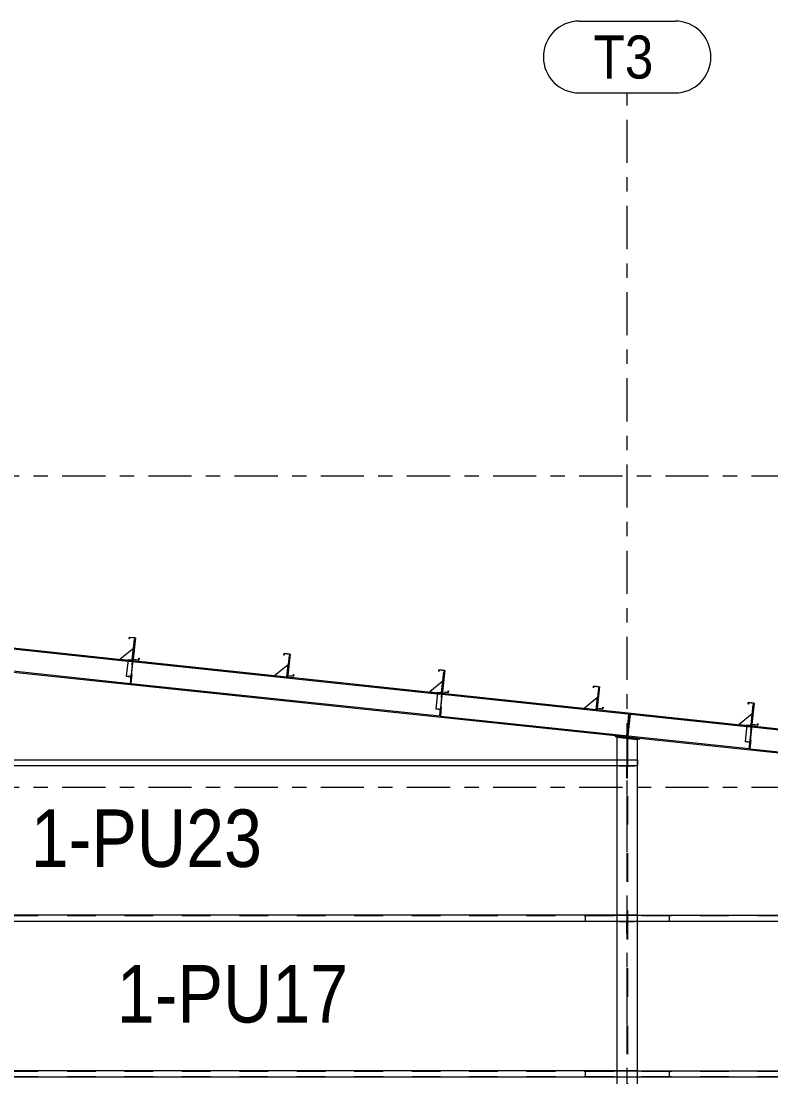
# Model space of a CAD drawing. Header units: millimetres. Extents: x -49 to 773, y -79 to 495.
# Drawn here: x 461.5 to 513.7, y 239.8 to 313.3 of the extents above; entities that cross this region are included whole.
import ezdxf

# ---------------------------------------------------------------- set-up
doc = ezdxf.new("R2010")
doc.units = ezdxf.units.MM
for name, pattern in [('XKITLINE00', [0]), ('XKITLINE02', [4, 2, -2]), ('XKITLINE03', [6, 3, -1, 1, -1])]:
    doc.linetypes.add(name, pattern=pattern)
for name, color, linetype, lineweight in [('Part', 2, 'Continuous', 0), ('PartMark', 7, 'Continuous', 0), ('S-grid', 1, 'Continuous', 0)]:
    doc.layers.add(name, color=color, linetype=linetype, lineweight=lineweight)
doc.styles.add('ARIAL', font='ARIAL.TTF')

# ---------------------------------------------------------------- blocks, each defined once
blk = doc.blocks.new('*A218')
at = {"layer": 'Part'}
blk.add_hatch(color=3, dxfattribs=at).paths.add_polyline_path([(468.911, 268.865), (468.913, 268.883), (469.245, 268.848), (469.207, 268.492), (469.191, 268.494), (469.226, 268.832)], flags=17)
blk = doc.blocks.new('*A219')
at = {"layer": 'Part'}
blk.add_hatch(color=3, dxfattribs=at).paths.add_polyline_path([(490.459, 266.593), (490.46, 266.611), (490.792, 266.576), (490.754, 266.219), (490.738, 266.221), (490.773, 266.56)], flags=17)
blk = doc.blocks.new('*A220')
at = {"layer": 'Part'}
blk.add_hatch(color=3, dxfattribs=at).paths.add_polyline_path([(512.006, 264.32), (512.008, 264.338), (512.339, 264.303), (512.301, 263.947), (512.285, 263.948), (512.321, 264.287)], flags=17)
blk = doc.blocks.new('*A231')
at = {"layer": 'Part'}
blk.add_hatch(color=3, dxfattribs=at).paths.add_polyline_path([(469.65, 268.864), (469.662, 268.973), (469.677, 268.972), (469.664, 268.847), (469.249, 268.891), (469.407, 270.385), (469.022, 270.425), (469.011, 270.316), (468.996, 270.317), (469.009, 270.442), (469.423, 270.398), (469.266, 268.904)], flags=17)
blk = doc.blocks.new('*A232')
at = {"layer": 'Part'}
blk.add_hatch(color=3, dxfattribs=at).paths.add_polyline_path([(480.424, 267.728), (480.435, 267.837), (480.45, 267.835), (480.437, 267.711), (480.023, 267.755), (480.18, 269.248), (479.796, 269.289), (479.784, 269.179), (479.769, 269.181), (479.783, 269.305), (480.197, 269.262), (480.039, 267.768)], flags=17)
blk = doc.blocks.new('*A233')
at = {"layer": 'Part'}
blk.add_hatch(color=3, dxfattribs=at).paths.add_polyline_path([(491.197, 266.591), (491.209, 266.701), (491.224, 266.699), (491.211, 266.575), (490.796, 266.618), (490.954, 268.112), (490.569, 268.152), (490.558, 268.043), (490.543, 268.045), (490.556, 268.169), (490.97, 268.125), (490.813, 266.632)], flags=17)
blk = doc.blocks.new('*A238')
at = {"layer": 'Part'}
blk.add_hatch(color=3, dxfattribs=at).paths.add_polyline_path([(501.971, 265.455), (501.983, 265.564), (501.997, 265.563), (501.984, 265.438), (501.57, 265.482), (501.728, 266.975), (501.343, 267.016), (501.331, 266.907), (501.317, 266.908), (501.33, 267.032), (501.744, 266.989), (501.586, 265.495)], flags=17)
blk = doc.blocks.new('*A239')
at = {"layer": 'Part'}
blk.add_hatch(color=3, dxfattribs=at).paths.add_polyline_path([(512.745, 264.318), (512.756, 264.428), (512.771, 264.426), (512.758, 264.302), (512.344, 264.346), (512.501, 265.839), (512.117, 265.88), (512.105, 265.77), (512.09, 265.772), (512.103, 265.896), (512.518, 265.852), (512.36, 264.359)], flags=17)
blk = doc.blocks.new('*A941')
at = {"layer": 'S-grid', "color": 1, "linetype": 'XKITLINE03', "lineweight": 0}
blk.add_line((-9.667, 281.658), (569.409, 281.658), dxfattribs=at)
blk = doc.blocks.new('*A942')
at = {"layer": 'S-grid', "color": 1, "linetype": 'XKITLINE03', "lineweight": 0}
blk.add_line((-9.667, 259.991), (569.409, 259.991), dxfattribs=at)
blk = doc.blocks.new('*A959')
at = {"layer": 'Part', "color": 2, "linetype": 'XKITLINE00', "lineweight": 0}
for p, q in [((448.666, 240.241), (448.666, 239.825)), ((448.666, 240.241), (450.854, 240.241)), ((448.666, 239.825), (450.854, 239.825)), ((502.937, 240.241), (452.312, 240.241)), ((452.312, 239.825), (502.937, 239.825)), ((504.396, 240.241), (506.583, 240.241)), ((504.396, 239.825), (506.583, 239.825)), ((506.583, 240.241), (506.583, 239.825))]:
    blk.add_line(p, q, dxfattribs=at)
at = {"layer": 'Part', "color": 7, "linetype": 'XKITLINE02', "lineweight": 0}
for p, q in [((448.666, 240.226), (506.583, 240.226)), ((448.666, 239.84), (506.583, 239.84)), ((450.854, 240.241), (452.312, 240.241)), ((450.854, 239.825), (452.312, 239.825)), ((504.396, 240.241), (502.937, 240.241)), ((502.937, 239.825), (504.396, 239.825))]:
    blk.add_line(p, q, dxfattribs=at)
blk = doc.blocks.new('*A974')
at = {"layer": 'Part', "color": 2, "linetype": 'XKITLINE00', "lineweight": 0}
for p, q in [((500.75, 240.241), (500.75, 239.825)), ((500.75, 240.241), (502.937, 240.241)), ((500.75, 239.825), (502.937, 239.825)), ((504.396, 240.241), (551.375, 240.241)), ((504.396, 239.825), (551.375, 239.825)), ((554.708, 240.241), (554.291, 240.241)), ((554.708, 240.241), (554.708, 239.825))]:
    blk.add_line(p, q, dxfattribs=at)
at = {"layer": 'Part', "color": 7, "linetype": 'XKITLINE02', "lineweight": 0}
for p, q in [((500.75, 240.226), (554.708, 240.226)), ((500.75, 239.84), (554.708, 239.84)), ((502.937, 240.241), (504.396, 240.241)), ((502.937, 239.825), (504.396, 239.825)), ((551.375, 240.241), (554.291, 240.241)), ((551.375, 239.825), (554.708, 239.825))]:
    blk.add_line(p, q, dxfattribs=at)
blk = doc.blocks.new('*A981')
at = {"layer": 'Part', "color": 2, "linetype": 'XKITLINE00', "lineweight": 0}
for p, q in [((448.666, 251.075), (448.666, 250.658)), ((448.666, 251.075), (450.854, 251.075)), ((448.666, 250.658), (450.854, 250.658)), ((502.937, 251.075), (452.312, 251.075)), ((452.312, 250.658), (502.937, 250.658)), ((504.396, 251.075), (506.583, 251.075)), ((504.396, 250.658), (506.583, 250.658)), ((506.583, 251.075), (506.583, 250.658))]:
    blk.add_line(p, q, dxfattribs=at)
at = {"layer": 'Part', "color": 7, "linetype": 'XKITLINE02', "lineweight": 0}
for p, q in [((448.666, 251.06), (506.583, 251.06)), ((448.666, 250.673), (506.583, 250.673)), ((450.854, 251.075), (452.312, 251.075)), ((450.854, 250.658), (452.312, 250.658)), ((504.396, 251.075), (502.937, 251.075)), ((502.937, 250.658), (504.396, 250.658))]:
    blk.add_line(p, q, dxfattribs=at)
blk = doc.blocks.new('*A982')
at = {"layer": 'Part', "color": 2, "linetype": 'XKITLINE00', "lineweight": 0}
for p, q in [((448.666, 261.908), (448.666, 261.491)), ((448.666, 261.908), (450.854, 261.908)), ((452.312, 261.908), (502.937, 261.908)), ((448.666, 261.491), (450.854, 261.491)), ((452.312, 261.491), (502.937, 261.491))]:
    blk.add_line(p, q, dxfattribs=at)
at = {"layer": 'Part', "color": 7, "linetype": 'XKITLINE02', "lineweight": 0}
for p, q in [((448.666, 261.893), (504.396, 261.893)), ((450.854, 261.908), (452.312, 261.908)), ((502.937, 261.908), (504.396, 261.908)), ((504.396, 261.908), (504.396, 261.491)), ((448.666, 261.506), (504.396, 261.506)), ((450.854, 261.491), (452.312, 261.491)), ((502.937, 261.491), (504.396, 261.491))]:
    blk.add_line(p, q, dxfattribs=at)
blk = doc.blocks.new('*A983')
at = {"layer": 'Part', "color": 7, "linetype": 'XKITLINE02', "lineweight": 0}
for p, q in [((503.633, 263.584), (503.791, 265.084)), ((503.874, 265.076), (503.716, 263.576)), ((503.861, 264.951), (503.778, 264.96)), ((503.791, 265.084), (503.874, 265.076)), ((503.716, 263.576), (503.633, 263.584)), ((503.646, 263.709), (503.729, 263.7))]:
    blk.add_line(p, q, dxfattribs=at)
blk = doc.blocks.new('*A985')
at = {"layer": 'Part', "color": 7, "linetype": 'XKITLINE02', "lineweight": 0}
for p, q in [((503.125, 250.616), (503.125, 250.658)), ((503.125, 250.658), (504.208, 250.658)), ((504.208, 250.658), (504.208, 250.616)), ((504.208, 250.616), (503.125, 250.616))]:
    blk.add_line(p, q, dxfattribs=at)
blk = doc.blocks.new('*A986')
at = {"layer": 'Part', "color": 7, "linetype": 'XKITLINE02', "lineweight": 0}
for p, q in [((503.687, 250.616), (503.646, 250.616)), ((503.646, 249.783), (503.646, 250.616)), ((503.646, 250.616), (503.687, 250.616)), ((503.687, 249.783), (503.687, 250.616)), ((503.687, 249.783), (503.646, 249.783))]:
    blk.add_line(p, q, dxfattribs=at)
blk = doc.blocks.new('*A989')
at = {"layer": 'Part', "color": 7, "linetype": 'XKITLINE02', "lineweight": 0}
for p, q in [((503.125, 261.45), (503.125, 261.491)), ((503.125, 261.491), (504.208, 261.491)), ((504.208, 261.45), (503.125, 261.45)), ((504.208, 261.491), (504.208, 261.45))]:
    blk.add_line(p, q, dxfattribs=at)
blk = doc.blocks.new('*A990')
at = {"layer": 'Part', "color": 7, "linetype": 'XKITLINE02', "lineweight": 0}
for p, q in [((503.687, 261.45), (503.646, 261.45)), ((503.646, 260.616), (503.646, 261.45)), ((503.646, 261.45), (503.687, 261.45)), ((503.687, 260.616), (503.687, 261.45)), ((503.687, 260.616), (503.646, 260.616))]:
    blk.add_line(p, q, dxfattribs=at)
blk = doc.blocks.new('*A993')
at = {"layer": 'Part', "color": 2, "linetype": 'XKITLINE00', "lineweight": 0}
for p, q in [((500.75, 251.075), (500.75, 250.658)), ((500.75, 251.075), (502.937, 251.075)), ((500.75, 250.658), (502.937, 250.658)), ((504.396, 251.075), (551.375, 251.075)), ((504.396, 250.658), (551.375, 250.658)), ((554.708, 251.075), (554.291, 251.075)), ((554.708, 251.075), (554.708, 250.658))]:
    blk.add_line(p, q, dxfattribs=at)
at = {"layer": 'Part', "color": 7, "linetype": 'XKITLINE02', "lineweight": 0}
for p, q in [((500.75, 251.06), (554.708, 251.06)), ((500.75, 250.673), (554.708, 250.673)), ((502.937, 251.075), (504.396, 251.075)), ((502.937, 250.658), (504.396, 250.658)), ((551.375, 251.075), (554.291, 251.075)), ((551.375, 250.658), (554.708, 250.658))]:
    blk.add_line(p, q, dxfattribs=at)
blk = doc.blocks.new('*A1141')
at = {"layer": 'S-grid', "color": 1, "linetype": 'XKITLINE03', "lineweight": 0}
blk.add_line((503.666, 165.458), (503.666, 308.325), dxfattribs=at)
at = {"layer": 'S-grid', "color": 3, "style": 'ARIAL', "width": 0.85}
blk.add_text('T3', height=3, dxfattribs=at).set_placement((501.332, 309.325))
blk = doc.blocks.new('*A1279')
at = {"layer": 'Part', "color": 7, "linetype": 'XKITLINE02', "lineweight": 0}
for p, q in [((455.14, 268.62), (455.315, 270.277)), ((458.128, 269.909), (458.46, 269.874)), ((458.135, 269.98), (458.467, 269.945)), ((458.3, 268.358), (458.341, 268.353)), ((468.902, 268.773), (469.233, 268.738)), ((468.909, 268.843), (469.241, 268.808)), ((479.973, 267.676), (480.014, 267.672)), ((469.073, 267.221), (469.115, 267.217)), ((490.449, 266.5), (490.78, 266.465)), ((490.456, 266.571), (490.788, 266.536)), ((501.52, 265.404), (501.561, 265.399)), ((490.62, 264.949), (490.662, 264.944)), ((511.996, 264.227), (512.327, 264.192)), ((512.003, 264.298), (512.335, 264.263)), ((502.848, 263.588), (504.506, 263.413)), ((523.067, 263.131), (523.108, 263.126)), ((512.167, 262.676), (512.209, 262.671)), ((533.543, 261.955), (533.875, 261.92)), ((533.55, 262.025), (533.882, 261.99)), ((533.715, 260.403), (533.756, 260.399)), ((544.317, 260.818), (551.258, 260.086)), ((544.324, 260.889), (544.656, 260.854)), ((551.258, 260.157), (551.258, 258.481)), ((544.488, 259.267), (544.53, 259.262))]:
    blk.add_line(p, q, dxfattribs=at)
at = {"layer": 'Part', "color": 2, "linetype": 'XKITLINE00', "lineweight": 0}
for p, q in [((455.307, 270.207), (458.128, 269.909)), ((455.315, 270.277), (458.135, 269.98)), ((458.46, 269.874), (468.902, 268.773)), ((458.467, 269.945), (468.909, 268.843)), ((455.14, 268.62), (502.848, 263.588)), ((455.147, 268.69), (458.3, 268.358)), ((458.341, 268.353), (469.073, 267.221)), ((469.233, 268.738), (490.449, 266.5)), ((469.241, 268.808), (479.973, 267.676)), ((480.014, 267.672), (490.456, 266.571)), ((469.115, 267.217), (490.62, 264.949)), ((490.78, 266.465), (511.996, 264.227)), ((490.788, 266.536), (501.52, 265.404)), ((501.561, 265.399), (512.003, 264.298)), ((490.662, 264.944), (512.167, 262.676)), ((512.327, 264.192), (533.543, 261.955)), ((512.335, 264.263), (523.067, 263.131)), ((504.506, 263.413), (551.258, 258.481)), ((512.209, 262.671), (533.715, 260.403)), ((523.108, 263.126), (533.55, 262.025)), ((533.875, 261.92), (544.317, 260.818)), ((533.882, 261.99), (544.324, 260.889)), ((533.756, 260.399), (544.488, 259.267)), ((544.648, 260.783), (551.258, 260.086)), ((544.656, 260.854), (551.258, 260.157)), ((544.53, 259.262), (551.258, 258.553))]:
    blk.add_line(p, q, dxfattribs=at)
blk = doc.blocks.new('*A1281')
at = {"layer": 'Part', "color": 2, "linetype": 'XKITLINE00', "lineweight": 0}
for p, q in [((502.937, 263.478), (502.937, 184.908)), ((504.396, 184.908), (504.396, 263.324))]:
    blk.add_line(p, q, dxfattribs=at)
at = {"layer": 'Part', "color": 7, "linetype": 'XKITLINE02', "lineweight": 0}
for p, q in [((502.937, 263.478), (504.396, 263.324)), ((503.637, 263.404), (503.637, 184.908)), ((503.696, 263.398), (503.696, 184.908))]:
    blk.add_line(p, q, dxfattribs=at)
blk = doc.blocks.new('*A1285')
at = {"layer": 'Part', "color": 7, "linetype": 'XKITLINE02', "lineweight": 0}
for p, q in [((469.106, 267.529), (469.139, 267.843)), ((469.086, 267.346), (469.128, 267.341))]:
    blk.add_line(p, q, dxfattribs=at)
at = {"layer": 'Part', "color": 2, "linetype": 'XKITLINE00', "lineweight": 0}
for p, q in [((469.18, 267.838), (469.115, 267.217)), ((469.139, 267.843), (469.18, 267.838)), ((469.073, 267.221), (469.106, 267.529)), ((469.115, 267.217), (469.073, 267.221))]:
    blk.add_line(p, q, dxfattribs=at)
blk = doc.blocks.new('*A1286')
at = {"layer": 'Part', "color": 2, "linetype": 'XKITLINE00', "lineweight": 0}
blk.add_line((480.06, 268.505), (479.144, 267.764), dxfattribs=at)
at = {"layer": 'Part', "color": 7, "linetype": 'XKITLINE02', "lineweight": 0}
for p, q in [((479.973, 267.676), (480.06, 268.505)), ((479.144, 267.764), (479.973, 267.676))]:
    blk.add_line(p, q, dxfattribs=at)
blk = doc.blocks.new('*A1287')
at = {"layer": 'Part', "color": 2, "linetype": 'XKITLINE00', "lineweight": 0}
for p, q in [((480.13, 269.168), (479.973, 267.676)), ((480.13, 269.168), (480.171, 269.164)), ((479.973, 267.676), (480.014, 267.672)), ((480.023, 267.755), (480.014, 267.672))]:
    blk.add_line(p, q, dxfattribs=at)
at = {"layer": 'Part', "color": 7, "linetype": 'XKITLINE02', "lineweight": 0}
blk.add_line((480.171, 269.164), (480.023, 267.755), dxfattribs=at)
blk = doc.blocks.new('*A1288')
at = {"layer": 'Part', "color": 2, "linetype": 'XKITLINE00', "lineweight": 0}
blk.add_line((469.287, 269.641), (468.37, 268.9), dxfattribs=at)
at = {"layer": 'Part', "color": 7, "linetype": 'XKITLINE02', "lineweight": 0}
for p, q in [((469.199, 268.813), (469.287, 269.641)), ((468.37, 268.9), (469.199, 268.813))]:
    blk.add_line(p, q, dxfattribs=at)
blk = doc.blocks.new('*A1289')
at = {"layer": 'Part', "color": 2, "linetype": 'XKITLINE00', "lineweight": 0}
for p, q in [((469.203, 268.853), (469.356, 270.304)), ((469.356, 270.304), (469.398, 270.3)), ((469.249, 268.891), (469.245, 268.848))]:
    blk.add_line(p, q, dxfattribs=at)
at = {"layer": 'Part', "color": 7, "linetype": 'XKITLINE02', "lineweight": 0}
for p, q in [((469.398, 270.3), (469.249, 268.891)), ((469.203, 268.853), (469.199, 268.813)), ((469.199, 268.813), (469.241, 268.808)), ((469.245, 268.848), (469.241, 268.808))]:
    blk.add_line(p, q, dxfattribs=at)
blk = doc.blocks.new('*A1290')
at = {"layer": 'Part', "color": 2, "linetype": 'XKITLINE00', "lineweight": 0}
for p, q in [((468.911, 268.865), (468.79, 267.717)), ((468.911, 268.865), (468.913, 268.883)), ((469.226, 268.832), (468.911, 268.865)), ((468.913, 268.883), (469.245, 268.848)), ((469.191, 268.494), (469.074, 267.391)), ((469.245, 268.848), (469.106, 267.529)), ((469.191, 268.494), (469.226, 268.832)), ((469.191, 268.494), (469.207, 268.492)), ((468.79, 267.717), (469.105, 267.684)), ((469.074, 267.391), (469.091, 267.389))]:
    blk.add_line(p, q, dxfattribs=at)
at = {"layer": 'Part', "color": 7, "linetype": 'XKITLINE02', "lineweight": 0}
for p, q in [((469.123, 267.698), (468.792, 267.733)), ((469.106, 267.529), (469.091, 267.389))]:
    blk.add_line(p, q, dxfattribs=at)
blk = doc.blocks.new('*A1291')
at = {"layer": 'Part', "color": 2, "linetype": 'XKITLINE00', "lineweight": 0}
for p, q in [((503.791, 265.084), (503.633, 263.584)), ((503.874, 265.076), (503.716, 263.576)), ((503.874, 265.076), (503.791, 265.084)), ((503.716, 263.576), (503.633, 263.584))]:
    blk.add_line(p, q, dxfattribs=at)
at = {"layer": 'Part', "color": 7, "linetype": 'XKITLINE02', "lineweight": 0}
for p, q in [((503.778, 264.96), (503.861, 264.951)), ((503.646, 263.709), (503.729, 263.7))]:
    blk.add_line(p, q, dxfattribs=at)
blk = doc.blocks.new('*A1292')
at = {"layer": 'Part', "color": 2, "linetype": 'XKITLINE00', "lineweight": 0}
for p, q in [((502.848, 263.588), (502.838, 263.488)), ((504.495, 263.313), (502.838, 263.488)), ((502.848, 263.588), (504.506, 263.413)), ((504.506, 263.413), (504.495, 263.313))]:
    blk.add_line(p, q, dxfattribs=at)
blk = doc.blocks.new('*A1293')
at = {"layer": 'Part', "color": 2, "linetype": 'XKITLINE00', "lineweight": 0}
for p, q in [((490.459, 266.593), (490.337, 265.444)), ((490.459, 266.593), (490.46, 266.611)), ((490.773, 266.56), (490.459, 266.593)), ((490.46, 266.611), (490.792, 266.576)), ((490.738, 266.221), (490.621, 265.118)), ((490.792, 266.576), (490.653, 265.256)), ((490.738, 266.221), (490.773, 266.56)), ((490.738, 266.221), (490.754, 266.219)), ((490.337, 265.444), (490.652, 265.411)), ((490.621, 265.118), (490.638, 265.116))]:
    blk.add_line(p, q, dxfattribs=at)
at = {"layer": 'Part', "color": 7, "linetype": 'XKITLINE02', "lineweight": 0}
for p, q in [((490.339, 265.46), (490.671, 265.425)), ((490.638, 265.116), (490.653, 265.256))]:
    blk.add_line(p, q, dxfattribs=at)
blk = doc.blocks.new('*A1294')
at = {"layer": 'Part', "color": 2, "linetype": 'XKITLINE00', "lineweight": 0}
for p, q in [((490.75, 266.58), (490.904, 268.032)), ((490.904, 268.032), (490.945, 268.027)), ((490.796, 266.618), (490.792, 266.576))]:
    blk.add_line(p, q, dxfattribs=at)
at = {"layer": 'Part', "color": 7, "linetype": 'XKITLINE02', "lineweight": 0}
for p, q in [((490.945, 268.027), (490.796, 266.618)), ((490.75, 266.58), (490.746, 266.54)), ((490.746, 266.54), (490.788, 266.536)), ((490.792, 266.576), (490.788, 266.536))]:
    blk.add_line(p, q, dxfattribs=at)
blk = doc.blocks.new('*A1295')
at = {"layer": 'Part', "color": 2, "linetype": 'XKITLINE00', "lineweight": 0}
blk.add_line((490.834, 267.369), (489.918, 266.627), dxfattribs=at)
at = {"layer": 'Part', "color": 7, "linetype": 'XKITLINE02', "lineweight": 0}
for p, q in [((490.746, 266.54), (490.834, 267.369)), ((489.918, 266.627), (490.746, 266.54))]:
    blk.add_line(p, q, dxfattribs=at)
blk = doc.blocks.new('*A1296')
at = {"layer": 'Part', "color": 2, "linetype": 'XKITLINE00', "lineweight": 0}
for p, q in [((501.677, 266.895), (501.52, 265.404)), ((501.677, 266.895), (501.719, 266.891)), ((501.52, 265.404), (501.561, 265.399)), ((501.57, 265.482), (501.561, 265.399))]:
    blk.add_line(p, q, dxfattribs=at)
at = {"layer": 'Part', "color": 7, "linetype": 'XKITLINE02', "lineweight": 0}
blk.add_line((501.719, 266.891), (501.57, 265.482), dxfattribs=at)
blk = doc.blocks.new('*A1297')
at = {"layer": 'Part', "color": 2, "linetype": 'XKITLINE00', "lineweight": 0}
blk.add_line((501.607, 266.232), (500.691, 265.491), dxfattribs=at)
at = {"layer": 'Part', "color": 7, "linetype": 'XKITLINE02', "lineweight": 0}
for p, q in [((501.52, 265.404), (501.607, 266.232)), ((500.691, 265.491), (501.52, 265.404))]:
    blk.add_line(p, q, dxfattribs=at)
blk = doc.blocks.new('*A1298')
at = {"layer": 'Part', "color": 2, "linetype": 'XKITLINE00', "lineweight": 0}
for p, q in [((512.006, 264.32), (511.885, 263.172)), ((512.006, 264.32), (512.008, 264.338)), ((512.321, 264.287), (512.006, 264.32)), ((512.008, 264.338), (512.339, 264.303)), ((512.285, 263.948), (512.169, 262.845)), ((512.339, 264.303), (512.2, 262.983)), ((512.285, 263.948), (512.321, 264.287)), ((512.285, 263.948), (512.301, 263.947)), ((511.885, 263.172), (512.199, 263.138)), ((512.169, 262.845), (512.185, 262.844))]:
    blk.add_line(p, q, dxfattribs=at)
at = {"layer": 'Part', "color": 7, "linetype": 'XKITLINE02', "lineweight": 0}
for p, q in [((511.886, 263.187), (512.218, 263.152)), ((512.185, 262.844), (512.2, 262.983))]:
    blk.add_line(p, q, dxfattribs=at)
blk = doc.blocks.new('*A1299')
at = {"layer": 'Part', "color": 2, "linetype": 'XKITLINE00', "lineweight": 0}
for p, q in [((512.298, 264.307), (512.451, 265.759)), ((512.451, 265.759), (512.492, 265.755)), ((512.344, 264.346), (512.339, 264.303))]:
    blk.add_line(p, q, dxfattribs=at)
at = {"layer": 'Part', "color": 7, "linetype": 'XKITLINE02', "lineweight": 0}
for p, q in [((512.492, 265.755), (512.344, 264.346)), ((512.298, 264.307), (512.293, 264.267)), ((512.293, 264.267), (512.335, 264.263)), ((512.339, 264.303), (512.335, 264.263))]:
    blk.add_line(p, q, dxfattribs=at)
blk = doc.blocks.new('*A1300')
at = {"layer": 'Part', "color": 2, "linetype": 'XKITLINE00', "lineweight": 0}
blk.add_line((512.381, 265.096), (511.465, 264.355), dxfattribs=at)
at = {"layer": 'Part', "color": 7, "linetype": 'XKITLINE02', "lineweight": 0}
for p, q in [((512.293, 264.267), (512.381, 265.096)), ((511.465, 264.355), (512.293, 264.267))]:
    blk.add_line(p, q, dxfattribs=at)
blk = doc.blocks.new('*A1301')
at = {"layer": 'Part', "color": 7, "linetype": 'XKITLINE02', "lineweight": 0}
for p, q in [((490.653, 265.256), (490.686, 265.57)), ((490.633, 265.073), (490.675, 265.068))]:
    blk.add_line(p, q, dxfattribs=at)
at = {"layer": 'Part', "color": 2, "linetype": 'XKITLINE00', "lineweight": 0}
for p, q in [((490.727, 265.566), (490.662, 264.944)), ((490.686, 265.57), (490.727, 265.566)), ((490.62, 264.949), (490.653, 265.256)), ((490.662, 264.944), (490.62, 264.949))]:
    blk.add_line(p, q, dxfattribs=at)
blk = doc.blocks.new('*A1302')
at = {"layer": 'Part', "color": 7, "linetype": 'XKITLINE02', "lineweight": 0}
for p, q in [((512.2, 262.983), (512.233, 263.297)), ((512.181, 262.8), (512.222, 262.796))]:
    blk.add_line(p, q, dxfattribs=at)
at = {"layer": 'Part', "color": 2, "linetype": 'XKITLINE00', "lineweight": 0}
for p, q in [((512.274, 263.293), (512.209, 262.671)), ((512.233, 263.297), (512.274, 263.293)), ((512.167, 262.676), (512.2, 262.983)), ((512.209, 262.671), (512.167, 262.676))]:
    blk.add_line(p, q, dxfattribs=at)
blk = doc.blocks.new('*A1341')
at = {"layer": 'Part', "color": 2, "linetype": 'XKITLINE00', "lineweight": 0}
for p, q in [((468.996, 270.317), (469.009, 270.442)), ((469.011, 270.316), (468.996, 270.317)), ((469.009, 270.442), (469.423, 270.398)), ((469.022, 270.425), (469.011, 270.316)), ((469.407, 270.385), (469.022, 270.425)), ((469.249, 268.891), (469.407, 270.385)), ((469.423, 270.398), (469.266, 268.904)), ((469.664, 268.847), (469.249, 268.891)), ((469.266, 268.904), (469.65, 268.864)), ((469.65, 268.864), (469.662, 268.973)), ((469.662, 268.973), (469.677, 268.972)), ((469.677, 268.972), (469.664, 268.847))]:
    blk.add_line(p, q, dxfattribs=at)
blk = doc.blocks.new('*A1342')
at = {"layer": 'Part', "color": 2, "linetype": 'XKITLINE00', "lineweight": 0}
for p, q in [((479.769, 269.181), (479.783, 269.305)), ((479.784, 269.179), (479.769, 269.181)), ((479.783, 269.305), (480.197, 269.262)), ((479.796, 269.289), (479.784, 269.179)), ((480.18, 269.248), (479.796, 269.289)), ((480.023, 267.755), (480.18, 269.248)), ((480.197, 269.262), (480.039, 267.768)), ((480.437, 267.711), (480.023, 267.755)), ((480.039, 267.768), (480.424, 267.728)), ((480.424, 267.728), (480.435, 267.837)), ((480.435, 267.837), (480.45, 267.835)), ((480.45, 267.835), (480.437, 267.711))]:
    blk.add_line(p, q, dxfattribs=at)
blk = doc.blocks.new('*A1343')
at = {"layer": 'Part', "color": 2, "linetype": 'XKITLINE00', "lineweight": 0}
for p, q in [((490.543, 268.045), (490.556, 268.169)), ((490.558, 268.043), (490.543, 268.045)), ((490.556, 268.169), (490.97, 268.125)), ((490.569, 268.152), (490.558, 268.043)), ((490.954, 268.112), (490.569, 268.152)), ((490.796, 266.618), (490.954, 268.112)), ((490.97, 268.125), (490.813, 266.632)), ((491.211, 266.575), (490.796, 266.618)), ((490.813, 266.632), (491.197, 266.591)), ((491.197, 266.591), (491.209, 266.701)), ((491.209, 266.701), (491.224, 266.699)), ((491.224, 266.699), (491.211, 266.575))]:
    blk.add_line(p, q, dxfattribs=at)
blk = doc.blocks.new('*A1370')
at = {"layer": 'Part', "color": 2, "linetype": 'XKITLINE00', "lineweight": 0}
for p, q in [((501.317, 266.908), (501.33, 267.032)), ((501.331, 266.907), (501.317, 266.908)), ((501.33, 267.032), (501.744, 266.989)), ((501.343, 267.016), (501.331, 266.907)), ((501.728, 266.975), (501.343, 267.016)), ((501.57, 265.482), (501.728, 266.975)), ((501.744, 266.989), (501.586, 265.495)), ((501.984, 265.438), (501.57, 265.482)), ((501.586, 265.495), (501.971, 265.455)), ((501.971, 265.455), (501.983, 265.564)), ((501.983, 265.564), (501.997, 265.563)), ((501.997, 265.563), (501.984, 265.438))]:
    blk.add_line(p, q, dxfattribs=at)
blk = doc.blocks.new('*A1371')
at = {"layer": 'Part', "color": 2, "linetype": 'XKITLINE00', "lineweight": 0}
for p, q in [((512.09, 265.772), (512.103, 265.896)), ((512.105, 265.77), (512.09, 265.772)), ((512.103, 265.896), (512.518, 265.852)), ((512.117, 265.88), (512.105, 265.77)), ((512.501, 265.839), (512.117, 265.88)), ((512.344, 264.346), (512.501, 265.839)), ((512.518, 265.852), (512.36, 264.359)), ((512.758, 264.302), (512.344, 264.346)), ((512.36, 264.359), (512.745, 264.318)), ((512.745, 264.318), (512.756, 264.428)), ((512.756, 264.428), (512.771, 264.426)), ((512.771, 264.426), (512.758, 264.302))]:
    blk.add_line(p, q, dxfattribs=at)
blk = doc.blocks.new('*A1378')
at = {"layer": 'S-grid', "color": 1, "linetype": 'XKITLINE00', "lineweight": 0}
for p, q in [((500.332, 313.325), (507.001, 313.325)), ((500.332, 308.325), (507.001, 308.325))]:
    blk.add_line(p, q, dxfattribs=at)
for centre, start, end in [((500.332, 310.825), 90, 270), ((507.001, 310.825), 270, 90)]:
    blk.add_arc(centre, 2.5, start, end, dxfattribs=at)
blk = doc.blocks.new('*A1991')
at = {"layer": 'PartMark', "color": 3, "style": 'ARIAL', "width": 0.85}
blk.add_text('1-PU17', height=4, dxfattribs=at).set_placement((468.135, 243.608))
blk = doc.blocks.new('*A1992')
at = {"layer": 'PartMark', "color": 3, "style": 'ARIAL', "width": 0.85}
blk.add_text('1-PU23', height=4, dxfattribs=at).set_placement((462.135, 254.441))

msp = doc.modelspace()

# ---------------------------------------------------------------- block references
at = {"lineweight": 0}
for name in ['*A1378', '*A1141', '*A941', '*A1279', '*A231', '*A1341', '*A1289', '*A1288', '*A232', '*A1342', '*A1287', '*A1290', '*A218', '*A1286', '*A1285', '*A233', '*A1343', '*A1294', '*A1295', '*A238', '*A1370', '*A1296', '*A1293', '*A219', '*A1297', '*A1301', '*A239', '*A1371', '*A1299', '*A983', '*A1291', '*A1300', '*A1298', '*A220', '*A1292', '*A1281', '*A1302', '*A982', '*A942', '*A989', '*A990', '*A1992', '*A981', '*A993', '*A985', '*A986', '*A1991', '*A959', '*A974']:
    msp.add_blockref(name, (0, 0), dxfattribs=at)

doc.saveas('drawing.dxf')
